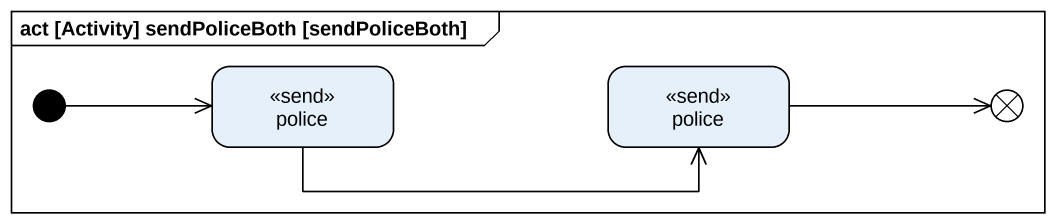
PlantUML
@startuml
mainframe act [Activity] sendPoliceBoth [sendPoliceBoth]
hide empty description
state police <<send>>
state "police" as police_2 <<send>>
state flowfinal1 <<end>>
[*] -right-> police
police -right-> police_2
police_2 -right-> flowfinal1
@enduml
